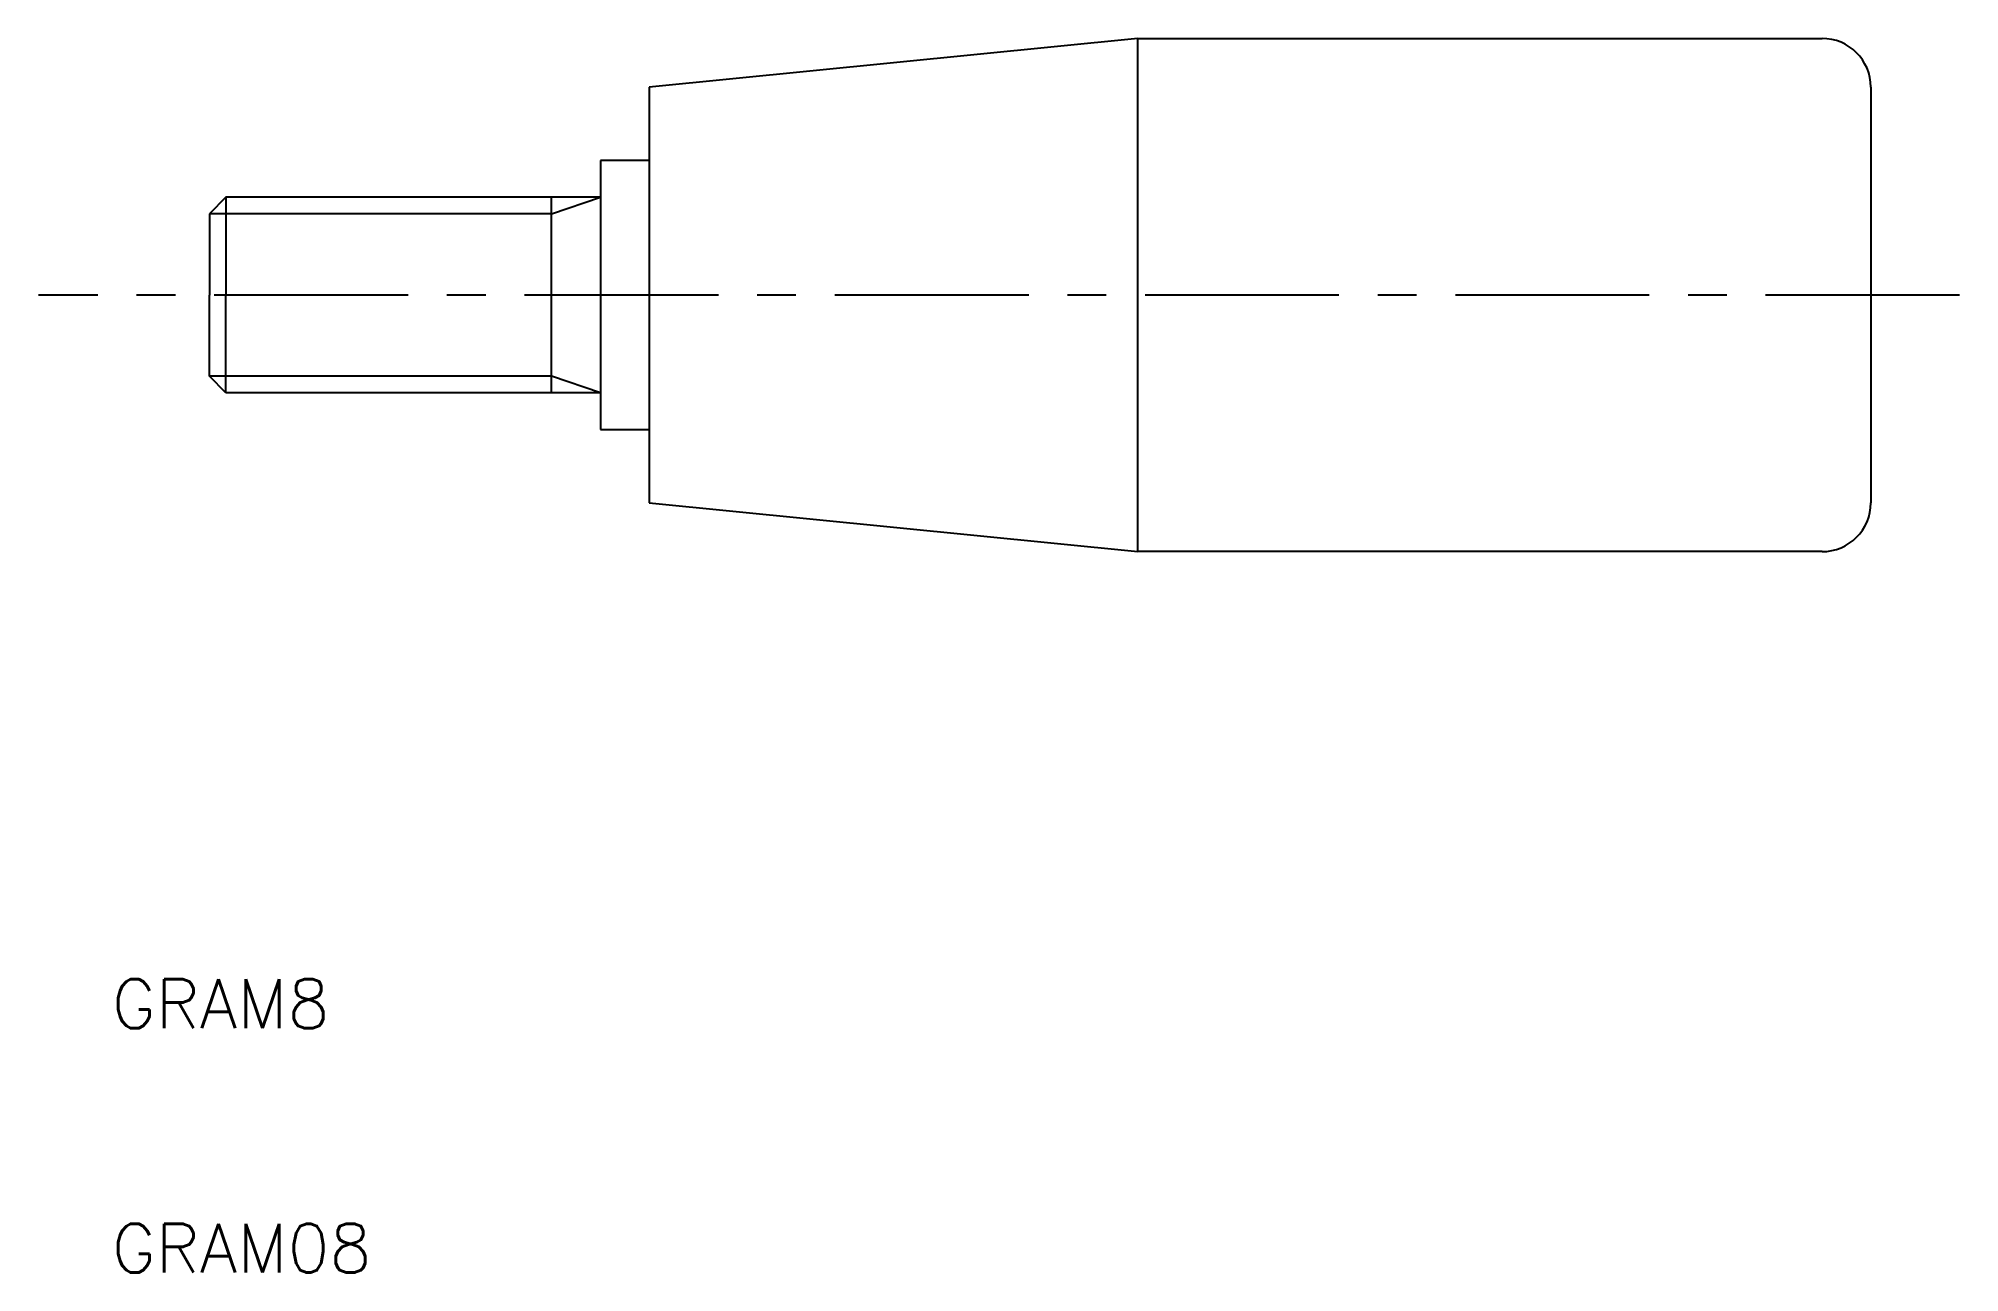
# Model space of a CAD drawing. Extents: x 7 to 85.6, y 10 to 60.5.
import ezdxf

# ---------------------------------------------------------------- set-up
doc = ezdxf.new("R2010")
doc.units = 0
doc.header["$LTSCALE"] = 0.25
doc.linetypes.add('CENTER', pattern=[50.8, 31.75, -6.35, 6.35, -6.35])
doc.layers.get('0').update_dxf_attribs({"linetype": 'CONTINUOUS'})
doc.layers.add('CENTER', color=1, linetype='CENTER')
doc.styles.get("Standard").update_dxf_attribs({"font": 'TXT.shx'})

msp = doc.modelspace()

# ---------------------------------------------------------------- linework, layer by layer
for p, q in [((52, 60.5), (32, 58.5)), ((52, 60.5), (80, 60.5)), ((52, 39.5), (52, 60.5)), ((32, 58.5), (32, 41.5)), ((82, 58.5), (82, 41.5)), ((30, 55.5), (30, 44.5)), ((32, 55.5), (30, 55.5)), ((14.6765, 54), (14, 53.3235)), ((30, 54), (14.6765, 54)), ((14.6765, 54), (14.6765, 50)), ((28, 46), (28, 54)), ((14, 53.3235), (14, 50)), ((14, 46.6765), (14, 50)), ((14.6765, 46), (14.6765, 50)), ((14.6765, 46), (14, 46.6765)), ((30, 46), (14.6765, 46)), ((30, 44.5), (32, 44.5)), ((32, 41.5), (52, 39.5)), ((80, 39.5), (52, 39.5))]:
    msp.add_line(p, q)
at = {"color": 3}
for p, q in [((28, 53.3235), (30, 54)), ((28, 53.3235), (14, 53.3235)), ((28, 46.6765), (14, 46.6765)), ((30, 46), (28, 46.6765))]:
    msp.add_line(p, q, dxfattribs=at)
for centre, start, end in [((80, 58.5), 0, 90), ((80, 41.5), 270, 0)]:
    msp.add_arc(centre, 2, start, end)
at = {"layer": 'CENTER', "color": 1, "linetype": 'CENTER'}
msp.add_line((85.6309, 50), (7, 50), dxfattribs=at)

# ---------------------------------------------------------------- texts
for s, p in [('GRAM8', (10, 20)), ('GRAM08', (10, 10))]:
    msp.add_text(s, height=2).set_placement(p)

doc.saveas('drawing.dxf')
